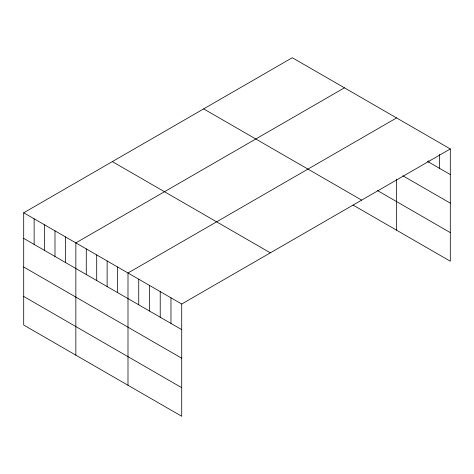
<?xml version="1.0" encoding="UTF-8"?>
<svg xmlns="http://www.w3.org/2000/svg" width="474" height="474" viewBox="0 0 474 474"><rect width="100%" height="100%" fill="white"/><g stroke="black" fill="none" stroke-linecap="round" stroke-linejoin="round"><path stroke-width="0.71" d="M23.7 212.785L181.714 304.018L181.714 416.279L23.7 325.051L23.7 212.785L292.286 57.721L450.3 148.949L450.3 261.215L353.017 205.046M344.432 87.826L75.846 242.895L75.846 355.156M396.572 117.931L127.992 273L127.992 385.261M181.714 304.018L450.3 148.949M427.548 161.421L450.3 174.556M402.894 175.783L450.3 203.15M377.559 190.619L450.3 232.616M203.654 108.896L361.668 200.123M112.332 161.616L270.346 252.843M23.7 238.392L181.714 329.626M23.7 266.992L181.714 358.22M23.7 296.451L181.714 387.685M439.552 154.453L439.552 168.353M428.81 160.686L428.81 162.149M396.572 179.148L396.572 230.192M170.972 297.814L170.972 323.416M160.224 291.611L160.224 317.213M149.482 285.407L149.482 311.009M138.734 279.204L138.734 304.806M117.564 266.975L117.564 292.582M107.13 260.955L107.13 286.563M96.702 254.935L96.702 280.543M86.274 248.915L86.274 274.517M65.418 236.87L65.418 262.478M54.99 230.85L54.99 256.458M44.556 224.83L44.556 250.438M34.128 218.81L34.128 244.412"/></g></svg>
